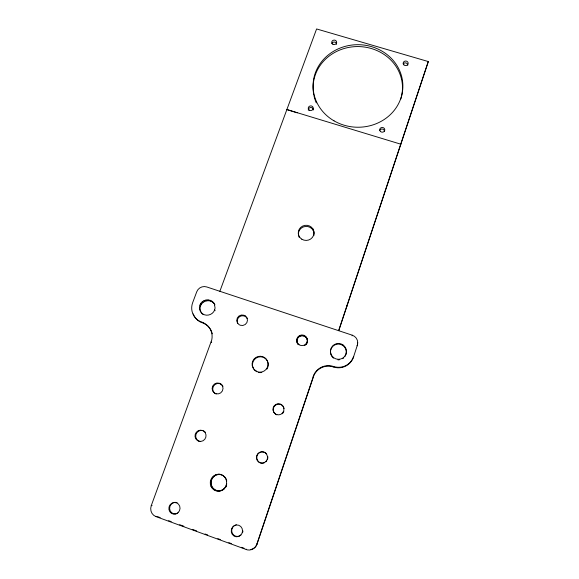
<?xml version="1.0" encoding="UTF-8"?>
<svg xmlns="http://www.w3.org/2000/svg" width="579" height="579" viewBox="0 0 579 579"><rect width="100%" height="100%" fill="white"/><g stroke="black" fill="none" stroke-linecap="round" stroke-linejoin="round"><path stroke-width="0.87" d="M333.41 366.97L333.468 366.471A16.002 15.836 26.1 0 0 353.675 356.461L353.516 357.004A15.922 15.763 26.5 0 1 333.41 366.97L331.391 366.435A16.089 15.973 55.5 0 0 314.021 375.04L256.801 544.81A8.721 8.301 -84.7 0 1 250.902 549.493M214.621 309.975L215.07 307.999L214.375 304.091L214.881 304.88C212.493 298.192 202.187 298.424 199.979 305.075A7.882 7.621 -32.7 0 0 202.78 313.948C206.877 316.742 212.992 314.607 214.621 309.975L215.127 310.728M346.901 306.24L347.19 304.974M352.083 335.827L352.235 335.183L206.732 286.945A7.845 7.57 -30.6 0 0 196.751 291.751L192.677 302.636A15.763 15.249 -32.7 0 0 201.861 322.177L204.293 323.647A15.857 15.358 -40.6 0 1 211.719 331.912M400.407 145.655L400.769 144.178L286.873 109.547L297.193 112.825M219.868 291.273L316.597 28.95L428.301 61.555L338.816 330.508M333.468 366.471L331.441 365.935A16.161 16.046 55.1 0 0 313.984 374.584L256.475 545.208A8.772 8.345 -84.6 0 1 247.284 549.884L155.961 516.598A8.634 8.164 -70.2 0 1 151.249 505.677L211.74 339.967A15.937 15.43 -40.5 0 0 203.736 322.952L201.861 322.177M352.235 335.183A7.99 7.882 24.8 0 1 357.366 345.178L357.185 345.779A7.954 7.838 25 0 0 357.438 344.78M353.516 357.004L357.366 345.178M338.628 330.681L428.301 61.555M203.345 314.687A7.845 7.592 -32.8 0 1 200.551 305.857C202.375 300.508 210.112 298.822 213.803 303.222L213.289 302.433M256.91 544.144L257.235 543.761M246.227 549.58L246.611 549.167M155.961 516.598L156.786 516.359M151.249 505.677L152.103 505.489M157.633 516.663L160.18 517.597M168.648 520.687L171.196 521.621M179.664 524.712L183.905 526.26M192.38 529.358L196.614 530.907M205.089 533.997L207.629 534.931M217.798 538.644L220.338 539.57M228.814 542.668L231.354 543.594M241.523 547.307L244.063 548.241M256.729 371.732L254.319 369.93L252.22 365.754A8.012 7.911 -45.6 0 1 262.692 356.657L264.545 357.569A8.012 7.911 -45.6 0 1 257.394 371.747L253.993 369.453M276.176 414.484L276.871 414.832M216.22 394.01L214.968 393.38A5.5 5.363 -55 0 1 219.933 383.682L221.185 384.304A5.5 5.363 -55 0 1 222.98 386.425M211.161 341.957L211.69 342.565M199.979 305.075L200.551 305.857M200.927 303.273L201.499 304.062M202.31 301.76L202.874 302.556M204.032 300.646L204.59 301.442M205.979 299.994L206.522 300.791M208.006 299.857L208.541 300.653M209.989 300.233L210.517 301.037M211.791 301.116L212.312 301.912M313.963 232.201L312.848 228.799M253.189 368.208L252.553 366.246A7.976 7.874 -45.9 0 1 262.975 357.2L264.813 358.104A7.976 7.874 -45.9 0 1 268.019 366.572M313.188 376.524L313.225 376.972M299.169 237.318A7.845 7.549 -4.2 0 1 305.35 226.447A7.845 7.549 -4.2 0 1 313.832 235.682M203.721 431.138A5.652 5.464 -64.7 0 1 198.626 441.126L197.352 440.474A5.652 5.464 -64.7 0 1 202.455 430.486L204.293 431.319A5.631 5.435 -64.8 0 1 205.342 432.281M211.936 332.541A15.857 15.358 -40.6 0 1 212.29 333.844M298.105 344.433A5.37 5.327 -8.1 0 1 298.605 336.913A5.37 5.327 -8.1 0 1 306.182 337.391A5.37 5.327 -8.1 0 1 305.69 344.91M343.694 357.887A7.961 7.882 26.4 0 1 342.58 358.705M339.33 359.812A7.961 7.882 26.4 0 1 337.941 359.841M333.468 358.126A7.961 7.882 26.4 0 1 340.857 344.476L342.725 345.381A7.961 7.882 26.4 0 1 345.048 356.331M226.744 483.885A8.178 7.86 -74.9 0 1 214.657 489.537A8.178 7.86 -74.9 0 1 214.643 475.916A8.178 7.86 -74.9 0 1 226.744 481.055M242.919 530.957A5.899 5.624 -82.2 0 1 242.608 532.47M240.951 535.003A5.899 5.624 -82.2 0 1 232.23 533.136A5.899 5.624 -82.2 0 1 236.319 524.769M298.243 344.31A5.189 5.146 -8.1 0 1 299.082 336.768A5.189 5.146 -8.1 0 1 306.581 338.23A5.189 5.146 -8.1 0 1 304.438 345.525M202.433 322.879A15.684 15.177 -32.8 0 1 193.198 313.898M267.824 367.231A7.976 7.874 -45.9 0 1 266.89 369.098M261.802 372.485A7.976 7.874 -45.9 0 1 260.42 372.637M259.732 372.623A7.976 7.874 -45.9 0 1 258.364 372.413M266.478 453.77A5.674 5.522 -80.7 0 0 265.406 452.792L263.836 452.054A5.703 5.551 -80.6 0 0 258.849 462.18L260.145 462.838A5.703 5.551 -80.6 0 0 265.131 452.713M267.715 456.397A5.674 5.522 -80.7 0 1 267.505 459.328M266.854 460.66A5.674 5.522 -80.7 0 1 265.891 461.774M264.675 462.592A5.674 5.522 -80.7 0 1 260.449 462.867L259.16 462.208A5.674 5.522 -80.7 0 1 264.118 452.134M237.687 323.285A5.349 5.225 -30.2 0 1 244.287 315.975L245.518 316.575A5.349 5.225 -30.2 0 1 247.298 318.609M177.471 513.349A5.841 5.537 -71.9 0 1 169.618 508.485A5.841 5.537 -71.9 0 1 177.16 502.63M284.021 408.521A5.529 5.457 -76.8 0 0 281.72 405.003L280.446 404.366A5.529 5.457 -76.8 0 0 275.597 414.195M283.826 411.372A5.529 5.457 -76.8 0 1 282.241 413.753M200.624 441.553A5.631 5.435 -64.8 0 1 199.227 441.263L197.96 440.612A5.631 5.435 -64.8 0 1 203.034 430.675M226.65 485.361A8.461 8.135 -74.9 0 1 225.665 487.337M224.225 488.994A8.461 8.135 -74.9 0 1 211.574 486.331L210.944 484.239A8.461 8.135 -74.9 0 1 221.771 474.65M357.547 342.732A7.954 7.838 25 0 1 357.561 343.76M331.81 43.541A2.461 2.236 -2 0 1 336.602 44.337M313.796 94.876A44.706 41.116 0.6 0 1 360.058 46.624A44.706 41.116 0.6 0 1 400.777 99.074M316.3 102.91A44.706 41.116 0.6 0 1 313.977 95.752M308.346 110.328A2.504 2.323 -3.8 0 1 310.633 107.528A2.504 2.323 -3.8 0 1 313.304 109.967M379.563 130.63A2.533 2.359 4.2 0 1 384.514 131.491M403.201 63.878A2.49 2.265 4.3 0 1 407.797 65.232M342.833 344.787L340.959 343.875A7.997 7.918 26 0 0 334.097 357.996L335.979 358.908A7.997 7.918 26 0 0 342.833 344.787M245.156 315.844L243.918 315.237A5.37 5.247 -30.1 0 0 239.076 324.645L240.314 325.253A5.37 5.247 -30.1 0 0 245.156 315.844M281.532 404.692L280.25 404.048A5.558 5.486 -76.6 0 0 275.372 413.927L276.653 414.571A5.558 5.486 -76.6 0 0 281.532 404.692M220.7 383.891L219.441 383.262A5.522 5.385 -54.8 0 0 214.447 393.011L215.706 393.64A5.522 5.385 -54.8 0 0 220.7 383.891M211.024 486.418L210.387 484.319A8.504 8.178 -74.9 0 1 220.621 474.476A8.504 8.178 -74.9 0 1 224.732 488.054A8.504 8.178 -74.9 0 1 211.024 486.418M301.782 239.185A7.882 7.578 -4.2 0 0 314.006 233.272A7.882 7.578 -4.2 0 0 302.636 226.078A7.882 7.578 -4.2 0 0 301.782 239.185M177.992 512.733A5.87 5.566 -71.8 0 0 176.436 502.804A5.87 5.566 -71.8 0 0 168.923 509.448A5.87 5.566 -71.8 0 0 177.992 512.733M240.546 535.343A5.928 5.645 -82.2 0 0 238.801 525.269A5.928 5.645 -82.2 0 0 231.325 532A5.928 5.645 -82.2 0 0 240.546 535.343M299.061 344.758A5.399 5.356 -8.1 0 0 307.442 340.626A5.399 5.356 -8.1 0 0 299.661 335.502A5.399 5.356 -8.1 0 0 299.061 344.758M332.853 44.221A2.468 2.244 -2 0 0 336.674 42.448A2.468 2.244 -2 0 0 333.091 40.342A2.468 2.244 -2 0 0 332.853 44.221M334.069 120.873A44.909 41.283 0.6 0 0 402.839 87.595A44.909 41.283 0.6 0 0 336.992 49.432A44.909 41.283 0.6 0 0 334.069 120.873M403.853 64.826A2.504 2.28 4.2 0 0 408.079 64.001A2.504 2.28 4.2 0 0 405.126 61.07A2.504 2.28 4.2 0 0 403.853 64.826M309.367 110.169A2.519 2.33 -3.8 0 0 313.268 108.338A2.519 2.33 -3.8 0 0 309.642 106.138A2.519 2.33 -3.8 0 0 309.367 110.169M380.381 131.404A2.548 2.367 4.2 0 0 384.688 130.55A2.548 2.367 4.2 0 0 381.706 127.503A2.548 2.367 4.2 0 0 380.381 131.404"/></g></svg>
